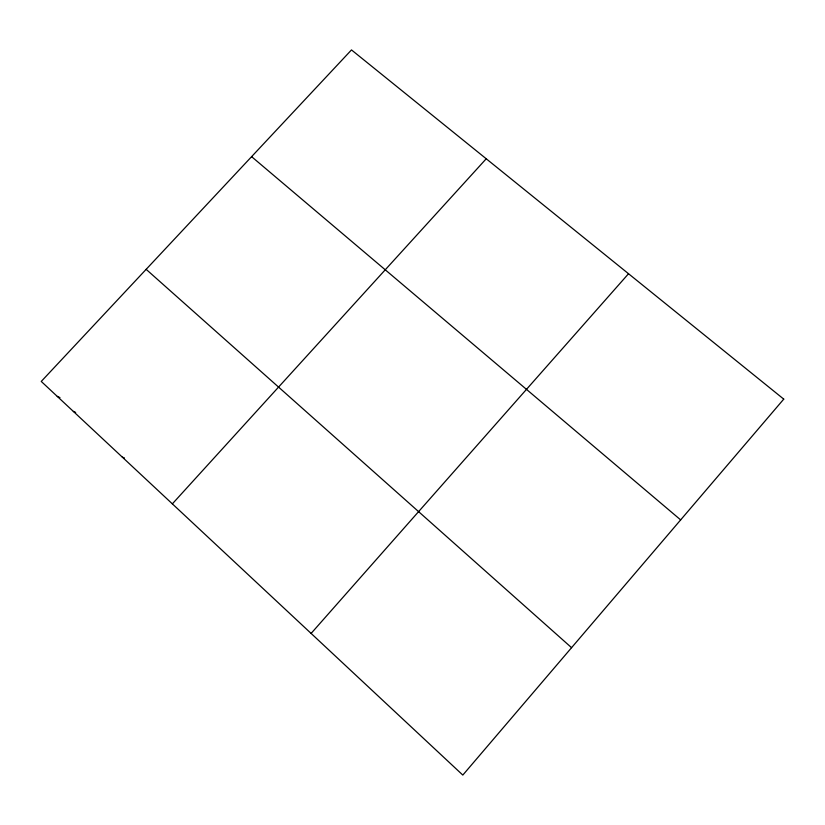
<?xml version="1.0" encoding="UTF-8"?>
<svg xmlns="http://www.w3.org/2000/svg" width="825" height="825" viewBox="0 0 825 825"><rect width="100%" height="100%" fill="white"/><g stroke="black" fill="none" stroke-linecap="round" stroke-linejoin="round"><path stroke-width="1.24" d="M311.118 633.425L628.526 273.735M172.353 503.858L486.234 158.771M122.327 457.153L124.4 457.906M73.343 411.407L75.673 412.418M57.245 396.371L59.957 397.598M251.604 156.657L680.656 519.894M146.159 269.342L571.57 647.677M783.75 399.125L462.815 775.077L41.25 381.439L351.491 49.923L783.75 399.125"/></g></svg>
